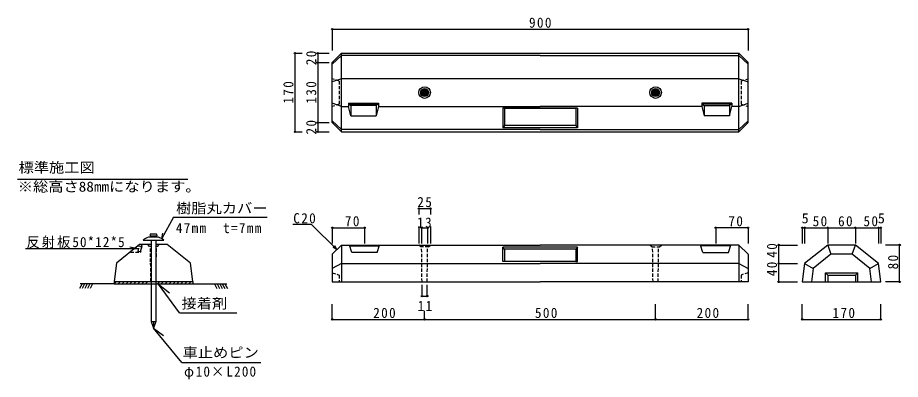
# Model space of a CAD drawing. Units: millimetres at full size, sheet at 1:6. Extents: x -1115 to 795, y -490 to 293.
import ezdxf
from ezdxf.enums import TextEntityAlignment as Align

# ---------------------------------------------------------------- set-up
doc = ezdxf.new("R2010")
doc.units = ezdxf.units.MM
doc.header["$LTSCALE"] = 6
doc.header["$PDMODE"] = 32
doc.header["$PDSIZE"] = 3
doc.linetypes.add('DASHED1', pattern=[1.8, 1.2, -0.6])
doc.layers.add('0-1', color=3, linetype='Continuous')
doc.layers.add('0-3', color=7, linetype='Continuous')
doc.styles.add('ＭＳ ゴシック', font='')
doc.styles.get('ＭＳ ゴシック').set_extended_font_data('MS Gothic')

msp = doc.modelspace()

# ---------------------------------------------------------------- linework, layer by layer
at = {"layer": '0-1'}
for p, q in [((-414.58, 215.658), (-434.58, 195.658)), ((-414.58, 210.658), (-434.58, 191.82)), ((-414.58, 45.658), (-414.58, 215.658)), ((-414.58, 215.658), (15.42, 215.658)), ((15.42, 210.658), (-414.58, 210.658)), ((15.42, 215.658), (445.42, 215.658)), ((15.42, 210.658), (445.42, 210.658)), ((445.42, 45.658), (445.42, 215.658)), ((445.42, 215.658), (465.42, 195.658)), ((445.42, 210.658), (465.42, 191.82)), ((-434.58, 65.658), (-434.58, 195.658)), ((465.42, 65.658), (465.42, 195.658)), ((-414.58, 160.658), (-434.58, 153.642)), ((445.42, 160.658), (-414.58, 160.658)), ((445.42, 160.658), (465.42, 153.642)), ((-240.044, 130.027), (-233.949, 136.122)), ((-239.958, 131.809), (-235.731, 136.036)), ((-239.707, 128.666), (-232.589, 135.785)), ((-239.121, 127.555), (-231.477, 135.199)), ((-238.338, 126.642), (-230.564, 134.415)), ((259.956, 130.027), (266.051, 136.122)), ((260.042, 131.809), (264.269, 136.036)), ((260.293, 128.666), (267.411, 135.785)), ((260.879, 127.555), (268.523, 135.199)), ((261.662, 126.642), (269.436, 134.415)), ((-237.366, 125.916), (-229.838, 133.444)), ((-236.187, 125.398), (-229.32, 132.265)), ((-234.728, 125.16), (-229.082, 130.806)), ((-232.703, 125.488), (-229.41, 128.781)), ((262.634, 125.916), (270.162, 133.444)), ((263.813, 125.398), (270.68, 132.265)), ((265.272, 125.16), (270.918, 130.806)), ((267.297, 125.488), (270.59, 128.781)), ((-414.58, 100.658), (-434.58, 107.674)), ((-414.58, 100.658), (-399.58, 100.658)), ((-399.58, 107.658), (-334.58, 107.658)), ((-399.58, 107.658), (-399.58, 100.658)), ((-399.58, 107.658), (-334.58, 107.658)), ((-399.58, 107.658), (-399.58, 100.658)), ((-394.58, 80.301), (-399.58, 100.658)), ((-394.58, 80.301), (-399.58, 100.658)), ((-398.966, 105.289), (-335.194, 105.289)), ((-398.966, 105.289), (-335.194, 105.289)), ((-339.58, 102.658), (-339.58, 80.301)), ((-339.58, 102.658), (-339.58, 80.301)), ((-334.58, 100.658), (-339.58, 80.301)), ((-334.58, 100.658), (-339.58, 80.301)), ((-334.58, 107.658), (-334.58, 100.658)), ((-334.58, 107.658), (-334.58, 100.658)), ((-334.58, 100.658), (15.42, 100.658)), ((-61.58, 95.98), (-65.58, 96.843)), ((96.42, 96.843), (-65.58, 96.843)), ((-65.58, 96.843), (-65.58, 54.473)), ((92.42, 95.98), (-61.58, 95.98)), ((-61.58, 95.98), (-61.58, 59.588)), ((365.42, 100.658), (15.42, 100.658)), ((96.42, 96.843), (92.42, 95.98)), ((92.42, 95.98), (92.42, 59.588)), ((365.42, 107.658), (365.42, 100.658)), ((430.42, 107.658), (365.42, 107.658)), ((365.42, 107.658), (365.42, 100.658)), ((430.42, 107.658), (365.42, 107.658)), ((365.42, 100.658), (370.42, 80.301)), ((365.42, 100.658), (370.42, 80.301)), ((429.806, 105.289), (366.034, 105.289)), ((429.806, 105.289), (366.034, 105.289)), ((370.42, 102.658), (370.42, 80.301)), ((370.42, 102.658), (370.42, 80.301)), ((425.42, 80.301), (430.42, 100.658)), ((425.42, 80.301), (430.42, 100.658)), ((430.42, 107.658), (430.42, 100.658)), ((430.42, 107.658), (430.42, 100.658)), ((445.42, 100.658), (430.42, 100.658)), ((445.42, 100.658), (465.42, 107.674)), ((-394.58, 80.301), (-339.58, 80.301)), ((-394.58, 80.301), (-339.58, 80.301)), ((425.42, 80.301), (370.42, 80.301)), ((425.42, 80.301), (370.42, 80.301)), ((-434.58, 69.496), (-414.58, 50.658)), ((-434.58, 65.658), (-414.58, 45.658)), ((-61.58, 59.588), (-65.58, 54.473)), ((92.42, 59.588), (-61.58, 59.588)), ((92.42, 59.588), (96.42, 54.473)), ((465.42, 69.496), (445.42, 50.658)), ((465.42, 65.658), (445.42, 45.658)), ((15.42, 50.658), (-414.58, 50.658)), ((-414.58, 45.658), (15.42, 45.658)), ((15.42, 50.658), (445.42, 50.658)), ((15.42, 45.658), (445.42, 45.658)), ((-843.959, -188.593), (-798.959, -188.593)), ((-810.459, -182.593), (-832.459, -182.593)), ((-828.959, -177.593), (-828.959, -179.593)), ((-828.959, -179.593), (-813.959, -179.593)), ((-815.959, -175.593), (-826.959, -175.593)), ((-826.459, -179.593), (-826.459, -182.593)), ((-816.459, -179.593), (-816.459, -182.593)), ((-816.459, -188.593), (-816.459, -364.593)), ((-813.959, -177.593), (-813.959, -179.593)), ((-826.459, -198.593), (-851.459, -198.593)), ((-791.459, -198.593), (-816.459, -198.593)), ((-414.58, -199.342), (-434.58, -219.342)), ((-414.58, -199.342), (-414.58, -279.342)), ((-414.58, -199.342), (15.42, -199.342)), ((-396.455, -201.342), (-396.455, -199.342)), ((-396.455, -201.342), (-332.694, -201.342)), ((-337.08, -215.342), (-332.08, -199.342)), ((-332.694, -199.342), (-332.694, -201.342)), ((-65.58, -234.959), (-65.58, -203.725)), ((-61.58, -208.566), (-65.58, -203.725)), ((445.42, -199.342), (15.42, -199.342)), ((96.42, -203.725), (92.42, -208.566)), ((367.92, -215.342), (362.92, -199.342)), ((363.534, -199.342), (363.534, -201.342)), ((427.295, -201.342), (363.534, -201.342)), ((427.295, -201.342), (427.295, -199.342)), ((445.42, -199.342), (445.42, -279.342)), ((445.42, -199.342), (465.42, -219.342)), ((637.858, -199.342), (644.874, -219.342)), ((690.842, -219.342), (697.858, -199.342)), ((-434.58, -219.342), (-434.58, -279.342)), ((465.42, -219.342), (465.42, -279.342)), ((-414.58, -239.342), (-434.58, -249.884)), ((-414.58, -239.342), (15.42, -239.342)), ((96.42, -234.959), (-65.58, -234.959)), ((445.42, -239.342), (15.42, -239.342)), ((92.42, -234.803), (96.42, -234.959)), ((445.42, -239.342), (465.42, -249.884)), ((587.858, -239.342), (606.696, -249.884)), ((729.02, -249.884), (747.858, -239.342)), ((606.696, -249.884), (603.014, -279.342)), ((632.858, -259.342), (702.858, -259.342)), ((632.858, -279.342), (632.858, -259.342)), ((632.858, -259.342), (637.858, -264.342)), ((637.858, -264.342), (637.858, -279.342)), ((697.858, -264.342), (702.858, -259.342)), ((702.858, -279.342), (702.858, -259.342)), ((732.702, -279.342), (729.02, -249.884)), ((-976.097, -283.593), (-981.43, -293.593)), ((-906.283, -283.593), (-980.411, -283.593)), ((-970.43, -283.593), (-975.763, -293.593)), ((-964.763, -283.593), (-970.097, -293.593)), ((-959.097, -283.593), (-964.43, -293.593)), ((-953.43, -283.593), (-958.763, -293.593)), ((-906.459, -278.593), (-906.459, -283.593)), ((-906.459, -283.593), (-736.459, -283.593)), ((-906.283, -283.593), (-901.283, -278.593)), ((-906.283, -283.593), (-901.283, -278.593)), ((-897.797, -283.593), (-892.797, -278.593)), ((-897.797, -283.593), (-892.797, -278.593)), ((-889.312, -283.593), (-884.312, -278.593)), ((-889.312, -283.593), (-884.312, -278.593)), ((-880.827, -283.593), (-875.827, -278.593)), ((-880.827, -283.593), (-875.827, -278.593)), ((-872.342, -283.593), (-867.342, -278.593)), ((-872.342, -283.593), (-867.342, -278.593)), ((-863.856, -283.593), (-858.856, -278.593)), ((-863.856, -283.593), (-858.856, -278.593)), ((-855.371, -283.593), (-850.371, -278.593)), ((-855.371, -283.593), (-850.371, -278.593)), ((-846.886, -283.593), (-841.886, -278.593)), ((-846.886, -283.593), (-841.886, -278.593)), ((-838.401, -283.593), (-833.401, -278.593)), ((-838.401, -283.593), (-833.401, -278.593)), ((-812.945, -283.593), (-807.945, -278.593)), ((-812.945, -283.593), (-807.945, -278.593)), ((-804.459, -283.593), (-799.459, -278.593)), ((-804.459, -283.593), (-799.459, -278.593)), ((-795.974, -283.593), (-790.974, -278.593)), ((-795.974, -283.593), (-790.974, -278.593)), ((-787.489, -283.593), (-782.489, -278.593)), ((-787.489, -283.593), (-782.489, -278.593)), ((-779.004, -283.593), (-774.004, -278.593)), ((-779.004, -283.593), (-774.004, -278.593)), ((-770.518, -283.593), (-765.518, -278.593)), ((-770.518, -283.593), (-765.518, -278.593)), ((-762.033, -283.593), (-757.033, -278.593)), ((-762.033, -283.593), (-757.033, -278.593)), ((-753.548, -283.593), (-748.548, -278.593)), ((-753.548, -283.593), (-748.548, -278.593)), ((-745.062, -283.593), (-740.062, -278.593)), ((-745.062, -283.593), (-740.062, -278.593)), ((-736.577, -283.593), (-736.459, -283.475)), ((-736.577, -283.593), (-736.459, -283.475)), ((-736.577, -283.593), (-662.66, -283.593)), ((-736.459, -278.593), (-736.459, -283.593)), ((-689.488, -283.593), (-684.154, -293.593)), ((-683.821, -283.593), (-678.488, -293.593)), ((-678.154, -283.593), (-672.821, -293.593)), ((-672.488, -283.593), (-667.154, -293.593)), ((-666.821, -283.593), (-661.488, -293.593)), ((-434.58, -279.342), (15.42, -279.342)), ((465.42, -279.342), (15.42, -279.342)), ((-826.459, -364.593), (-816.459, -364.593)), ((-816.459, -364.593), (-821.459, -379.593)), ((-821.459, -364.593), (-821.459, -379.593))]:
    msp.add_line(p, q, dxfattribs=at)
at = {"layer": '0-1', "linetype": 'DASHED1'}
for p, q in [((-419.58, 155.658), (-434.58, 160.658)), ((450.42, 155.658), (465.42, 160.658)), ((-847.555, -201.724), (-849.95, -214.501)), ((-849.459, -214.593), (-846.459, -198.593)), ((-846.938, -201.147), (-849.459, -214.593)), ((-847.555, -201.724), (-847.063, -201.816)), ((-829.959, -202.593), (-833.959, -198.593)), ((-827.959, -202.593), (-829.959, -202.593)), ((-827.075, -278.593), (-827.959, -202.593)), ((-815.843, -278.593), (-814.959, -202.593)), ((-812.959, -202.593), (-814.959, -202.593)), ((-812.959, -202.593), (-808.959, -198.593)), ((-243.08, -203.342), (-247.08, -199.342)), ((-226.08, -203.342), (-243.08, -203.342)), ((-240.196, -279.342), (-241.08, -203.342)), ((-228.964, -279.342), (-228.08, -203.342)), ((-226.08, -203.342), (-222.08, -199.342)), ((256.92, -203.342), (252.92, -199.342)), ((256.92, -203.342), (273.92, -203.342)), ((259.804, -279.342), (258.92, -203.342)), ((271.036, -279.342), (271.92, -203.342)), ((273.92, -203.342), (277.92, -199.342)), ((-871.459, -214.593), (-849.459, -214.593)), ((-849.95, -214.501), (-849.459, -214.593))]:
    msp.add_line(p, q, dxfattribs=at)
at = {"layer": '0-1', "color": 7}
for p, q in [((-479.199, -154.723), (-519.727, -154.723)), ((-424.58, -209.342), (-479.199, -154.723)), ((-434.58, -161.998), (-434.58, -196.054)), ((-434.58, -161.998), (-364.58, -161.998)), ((-434.58, -161.998), (-434.58, -196.054)), ((-364.58, -161.998), (-364.58, -196.054)), ((-241.08, -161.998), (-228.08, -161.998)), ((-241.08, -161.998), (-241.08, -196.054)), ((-228.08, -161.998), (-228.08, -196.054)), ((465.42, -161.998), (395.42, -161.998)), ((395.42, -161.998), (395.42, -196.054)), ((465.42, -161.998), (465.42, -196.054)), ((465.42, -161.998), (465.42, -196.054)), ((-424.58, -209.342), (-432.65, -204.863)), ((-424.58, -209.342), (-429.059, -201.273)), ((531.481, -199.342), (531.481, -239.342)), ((531.481, -199.342), (572.297, -199.342)), ((557.845, -199.342), (572.297, -199.342)), ((531.481, -239.342), (572.297, -239.342)), ((531.481, -239.342), (531.481, -279.342)), ((-240.196, -309.886), (-240.196, -285.422)), ((-228.964, -309.886), (-228.964, -285.422)), ((531.481, -279.342), (572.297, -279.342)), ((-240.196, -309.886), (-228.964, -309.886)), ((-434.58, -360.532), (-434.58, -327.616)), ((-234.58, -360.532), (-234.58, -342.082)), ((265.42, -360.532), (265.42, -327.616)), ((465.42, -360.532), (465.42, -327.616)), ((-434.58, -360.532), (-234.58, -360.532)), ((-234.58, -360.532), (265.42, -360.532)), ((265.42, -360.532), (465.42, -360.532))]:
    msp.add_line(p, q, dxfattribs=at)
at = {"layer": '0-1', "linetype": 'DASHED1'}
for points in [[(-419.58, 155.658), (-419.58, 105.658), (-434.58, 100.658)], [(450.42, 155.658), (450.42, 105.658), (465.42, 100.658)], [(-849.858, -214.01), (-854.773, -213.088), (-852.561, -201.294), (-847.647, -202.215)], [(-434.58, -259.342), (-419.58, -264.342), (-419.58, -279.342)], [(465.42, -259.342), (450.42, -264.342), (450.42, -279.342)]]:
    msp.add_lwpolyline(points, dxfattribs=at)
at = {"layer": '0-1'}
for points in [[(-399.58, 107.658), (-398.966, 105.289), (-394.58, 102.658)], [(-399.58, 107.658), (-398.966, 105.289), (-394.58, 102.658)], [(-334.58, 107.658), (-335.194, 105.289), (-339.58, 102.658), (-394.58, 102.658), (-394.58, 80.301)], [(-339.58, 102.658), (-394.58, 102.658), (-394.58, 80.301)], [(-334.58, 107.658), (-335.194, 105.289), (-339.58, 102.658)], [(96.42, 96.843), (96.42, 54.473), (-65.58, 54.473)], [(365.42, 107.658), (366.034, 105.289), (370.42, 102.658), (425.42, 102.658), (425.42, 80.301)], [(365.42, 107.658), (366.034, 105.289), (370.42, 102.658)], [(370.42, 102.658), (425.42, 102.658), (425.42, 80.301)], [(430.42, 107.658), (429.806, 105.289), (425.42, 102.658)], [(430.42, 107.658), (429.806, 105.289), (425.42, 102.658)], [(-826.459, -188.593), (-826.459, -364.593), (-821.459, -379.593)], [(-906.459, -278.593), (-736.459, -278.593), (-741.459, -238.593), (-791.459, -198.593)], [(-851.459, -198.593), (-901.459, -238.593), (-906.459, -278.593)], [(-337.08, -215.342), (-392.08, -215.342), (-397.08, -199.342)], [(96.42, -234.959), (96.42, -203.725), (-65.58, -203.725)], [(92.42, -208.566), (92.42, -234.803), (-61.58, -234.803), (-65.58, -234.959)], [(92.42, -208.566), (-61.58, -208.566), (-61.58, -234.803)], [(367.92, -215.342), (422.92, -215.342), (427.92, -199.342)], [(729.02, -249.884), (690.842, -219.342), (644.874, -219.342), (606.696, -249.884)], [(637.858, -264.342), (697.858, -264.342), (697.858, -279.342)]]:
    msp.add_lwpolyline(points, dxfattribs=at)
msp.add_lwpolyline([(582.858, -279.342), (752.858, -279.342), (747.858, -239.342), (697.858, -199.342), (637.858, -199.342), (587.858, -239.342)], close=True, dxfattribs=at)
for centre, radius in [((-234.58, 130.658), 12.5), ((-234.58, 130.658), 8.5), ((-234.58, 130.658), 6.5), ((-234.58, 130.658), 5.5), ((265.42, 130.658), 12.5), ((265.42, 130.658), 8.5), ((265.42, 130.658), 6.5), ((265.42, 130.658), 5.5)]:
    msp.add_circle(centre, radius, dxfattribs=at)
for centre, radius, start, end in [((-824.66, -211.562), 30, 105.06773, 130.03789), ((-826.959, -177.593), 2, 90, 180), ((-815.959, -177.593), 2, 0, 90), ((-818.258, -211.562), 30, 49.96211, 74.93227)]:
    msp.add_arc(centre, radius, start, end, dxfattribs=at)
at = {"layer": '0-1', "color": 7}
for p in [(-434.58, -161.998), (-364.58, -161.998), (-241.08, -161.998), (-228.08, -161.998), (395.42, -161.998), (465.42, -161.998), (531.481, -199.342), (531.481, -239.342), (531.481, -279.342), (-240.196, -309.886), (-228.964, -309.886), (-434.58, -360.532), (-234.58, -360.532), (265.42, -360.532), (465.42, -360.532)]:
    msp.add_point(p, dxfattribs=at)
at = {"layer": '0-3'}
for p, q in [((-434.58, 267.741), (465.42, 267.741)), ((-434.58, 267.741), (-434.58, 222.048)), ((465.42, 267.741), (465.42, 222.048)), ((-515.219, 215.658), (-515.219, 45.658)), ((-515.219, 215.658), (-499.833, 215.658)), ((-465.82, 215.658), (-465.82, 195.658)), ((-465.82, 215.658), (-441.35, 215.658)), ((-465.82, 195.658), (-441.35, 195.658)), ((-465.82, 195.658), (-465.82, 65.658)), ((-465.82, 65.658), (-441.35, 65.658)), ((-465.82, 65.658), (-465.82, 45.658)), ((-515.219, 45.658), (-499.833, 45.658)), ((-465.82, 45.658), (-441.35, 45.658)), ((-247.08, -120.562), (-222.08, -120.562)), ((-247.08, -120.562), (-247.08, -133.219)), ((-222.08, -120.562), (-222.08, -133.219)), ((-777.769, -139.356), (-575.133, -139.356)), ((-247.08, -159.307), (-247.08, -196.054)), ((-222.08, -159.307), (-222.08, -196.054)), ((582.858, -161.998), (587.858, -161.998)), ((582.858, -161.998), (582.858, -196.054)), ((587.858, -161.998), (587.858, -196.054)), ((587.858, -161.998), (637.858, -161.998)), ((637.858, -161.998), (637.858, -196.054)), ((637.858, -161.998), (697.858, -161.998)), ((697.858, -161.998), (697.858, -196.054)), ((697.858, -161.998), (747.858, -161.998)), ((747.858, -161.998), (747.858, -196.054)), ((747.858, -161.998), (752.858, -161.998)), ((752.858, -161.998), (752.858, -196.054)), ((-853.811, -207.958), (-1098.101, -207.958)), ((-853.811, -207.958), (-872.525, -203.843)), ((793.624, -199.342), (762.981, -199.342)), ((793.624, -279.342), (793.624, -199.342)), ((793.624, -279.342), (762.981, -279.342)), ((582.858, -360.532), (582.858, -327.616)), ((752.858, -360.532), (752.858, -327.616)), ((-765.185, -346.437), (-640.704, -346.437)), ((582.858, -360.532), (752.858, -360.532)), ((-759.95, -453.405), (-588.903, -453.405))]:
    msp.add_line(p, q, dxfattribs=at)
at = {"layer": '0-3', "color": 2}
msp.add_line((-747.04, -57.507), (-1115.42, -57.507), dxfattribs=at)
at = {"layer": '0-3'}
for points in [[(-777.769, -139.356), (-803.504, -185.441), (-800.893, -173.75)], [(-765.185, -346.437), (-810.292, -283.903), (-787.042, -302.862)], [(-759.95, -453.405), (-821.459, -379.593), (-800.021, -395.401)]]:
    msp.add_lwpolyline(points, dxfattribs=at)
for p in [(-434.58, 267.741), (465.42, 267.741), (-515.219, 215.658), (-465.82, 215.658), (-465.82, 195.658), (-465.82, 65.658), (-515.219, 45.658), (-465.82, 45.658), (-247.08, -120.562), (-222.08, -120.562), (582.858, -161.998), (587.858, -161.998), (637.858, -161.998), (697.858, -161.998), (747.858, -161.998), (752.858, -161.998), (793.624, -199.342), (793.624, -279.342), (582.858, -360.532), (752.858, -360.532)]:
    msp.add_point(p, dxfattribs=at)

# ---------------------------------------------------------------- texts
at = {"layer": '0-1', "char_height": 21.99, "attachment_point": 7, "style": 'ＭＳ ゴシック'}
for s, insert in [('\\T1.21;\\W0.95;C20', (-518.811, -152.69)), ('\\T1.21;\\W0.95;70', (-407.08, -158.998)), ('\\T1.21;\\W0.95;13', (-250.747, -162.02)), ('\\T1.21;\\W0.95;70', (422.92, -158.998)), ('\\T1.21;\\W0.95;11', (-249.672, -342.147)), ('\\T1.21;\\W0.95;200', (-345.83, -357.532)), ('\\T1.21;\\W0.95;500', (4.17, -357.532)), ('\\T1.21;\\W0.95;200', (354.17, -357.532))]:
    msp.add_mtext(s, dxfattribs=dict(at, insert=insert))
at = {"layer": '0-1', "char_height": 21.99, "attachment_point": 7, "rotation": 90, "style": 'ＭＳ ゴシック'}
for insert in [(528.481, -226.842), (528.481, -266.842)]:
    msp.add_mtext('\\T1.21;\\W0.95;40', dxfattribs=dict(at, insert=insert))
at = {"layer": '0-3', "color": 3, "style": 'ＭＳ ゴシック', "width": 1.1}
for s, p in [('標準施工図', (-1113.504, -49.044)), ('※総高さ88mmになります。', (-1115.247, -90.552)), ('樹脂丸カバー', (-772.551, -137.21)), ('接着剤', (-760.757, -343.257)), ('車止めピン', (-758.461, -449.725))]:
    msp.add_text(s, height=21.99, dxfattribs=at).set_placement(p, align=Align.BOTTOM_LEFT)
at = {"layer": '0-3', "color": 3, "style": 'ＭＳ ゴシック'}
for p in [(581.608, -158.998), (746.608, -158.998)]:
    msp.add_text('5', height=21.99, dxfattribs=at).set_placement(p, align=Align.BOTTOM_LEFT)
at = {"layer": '0-3', "color": 3, "char_height": 21.99, "attachment_point": 7, "style": 'ＭＳ ゴシック'}
for s, insert in [('\\T1.21;\\W0.95;900', (-8.58, 270.741)), ('\\T1.21;\\W0.95;25', (-250.33, -117.562)), ('\\T1.2;\\W0.95;47mm\u3000t=7mm', (-772.961, -173.937)), ('\\T1.21;\\W0.95;50', (605.358, -158.998)), ('\\T1.21;\\W0.95;60', (660.358, -158.998)), ('\\T1.21;\\W0.95;50', (715.358, -158.998)), ('\\T1.16;\\W0.95;反射板50*12*5', (-1096.175, -206.296)), ('\\T1.21;\\W0.95;170', (648.358, -357.532)), ('\\T1.17;\\W0.95;φ10×L200', (-755.24, -490.135))]:
    msp.add_mtext(s, dxfattribs=dict(at, insert=insert))
at = {"layer": '0-3', "color": 3, "char_height": 21.99, "attachment_point": 7, "rotation": 90, "style": 'ＭＳ ゴシック'}
for s, insert in [('\\T1.21;\\W0.95;20', (-468.82, 189.908)), ('\\T1.21;\\W0.95;170', (-518.219, 106.658)), ('\\T1.21;\\W0.95;130', (-468.82, 106.658)), ('\\T1.21;\\W0.95;20', (-468.82, 39.908)), ('\\T1.21;\\W0.95;80', (790.624, -252.092))]:
    msp.add_mtext(s, dxfattribs=dict(at, insert=insert))

doc.saveas('drawing.dxf')
